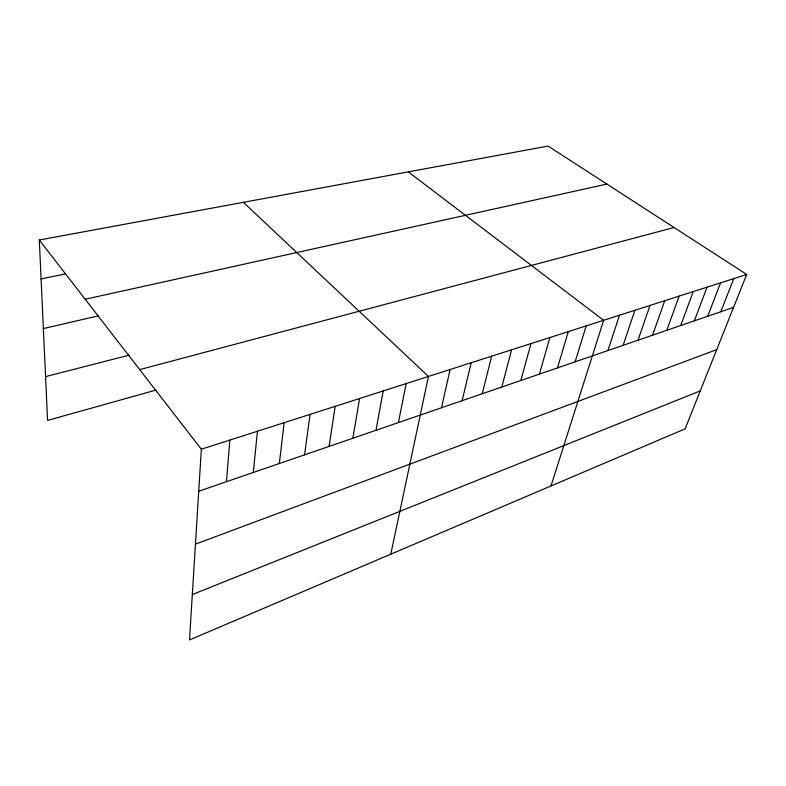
<?xml version="1.0" encoding="UTF-8"?>
<svg xmlns="http://www.w3.org/2000/svg" width="786" height="786" viewBox="0 0 786 786"><rect width="100%" height="100%" fill="white"/><g stroke="black" fill="none" stroke-linecap="round" stroke-linejoin="round"><path stroke-width="1.18" d="M39.3 240.005L201.344 449.219L189.505 639.932L685.127 428.842L746.7 274.461L548.088 146.068L39.3 240.005L47.573 420.412L155.933 390.102M226.447 481.71L229.846 440.091M253.298 472.474L257.435 431.249M279.325 463.524L284.168 422.681M304.575 454.848L310.067 414.379M329.079 446.419L335.18 406.333M352.875 438.244L359.546 398.522M375.983 430.296L383.185 390.947M398.433 422.573L406.146 383.597M390.77 554.209L428.439 376.445L243.385 202.326M441.477 407.777L450.113 369.508M462.129 400.673L471.178 362.749M482.221 393.766L491.663 356.186M501.792 387.046L511.588 349.799M520.843 380.493L530.982 343.59M539.402 374.107L549.876 337.538M557.49 367.887L568.268 331.643M575.126 361.825L586.179 325.895M550.986 485.974L603.648 320.305L408.298 171.879M607.902 350.556L619.456 315.235M623.121 345.329L634.892 310.293M638.006 340.21L649.983 305.449M652.557 335.209L664.73 300.724M666.793 330.307L679.153 296.106M680.725 325.522L693.252 291.586M694.362 320.835L707.056 287.165M707.714 316.237L720.556 282.842M720.782 311.747L733.76 278.608M192.324 594.56L700.257 390.907M195.449 544.148L716.704 349.652M198.74 491.23L733.584 307.346M201.344 449.219L746.7 274.461M139.682 369.617L674.074 227.508M45.559 376.602L129.179 355.154M43.358 328.577L98.348 315.864M85.183 299.24L606.91 184.091M41.088 278.912L65.503 273.901"/></g></svg>
